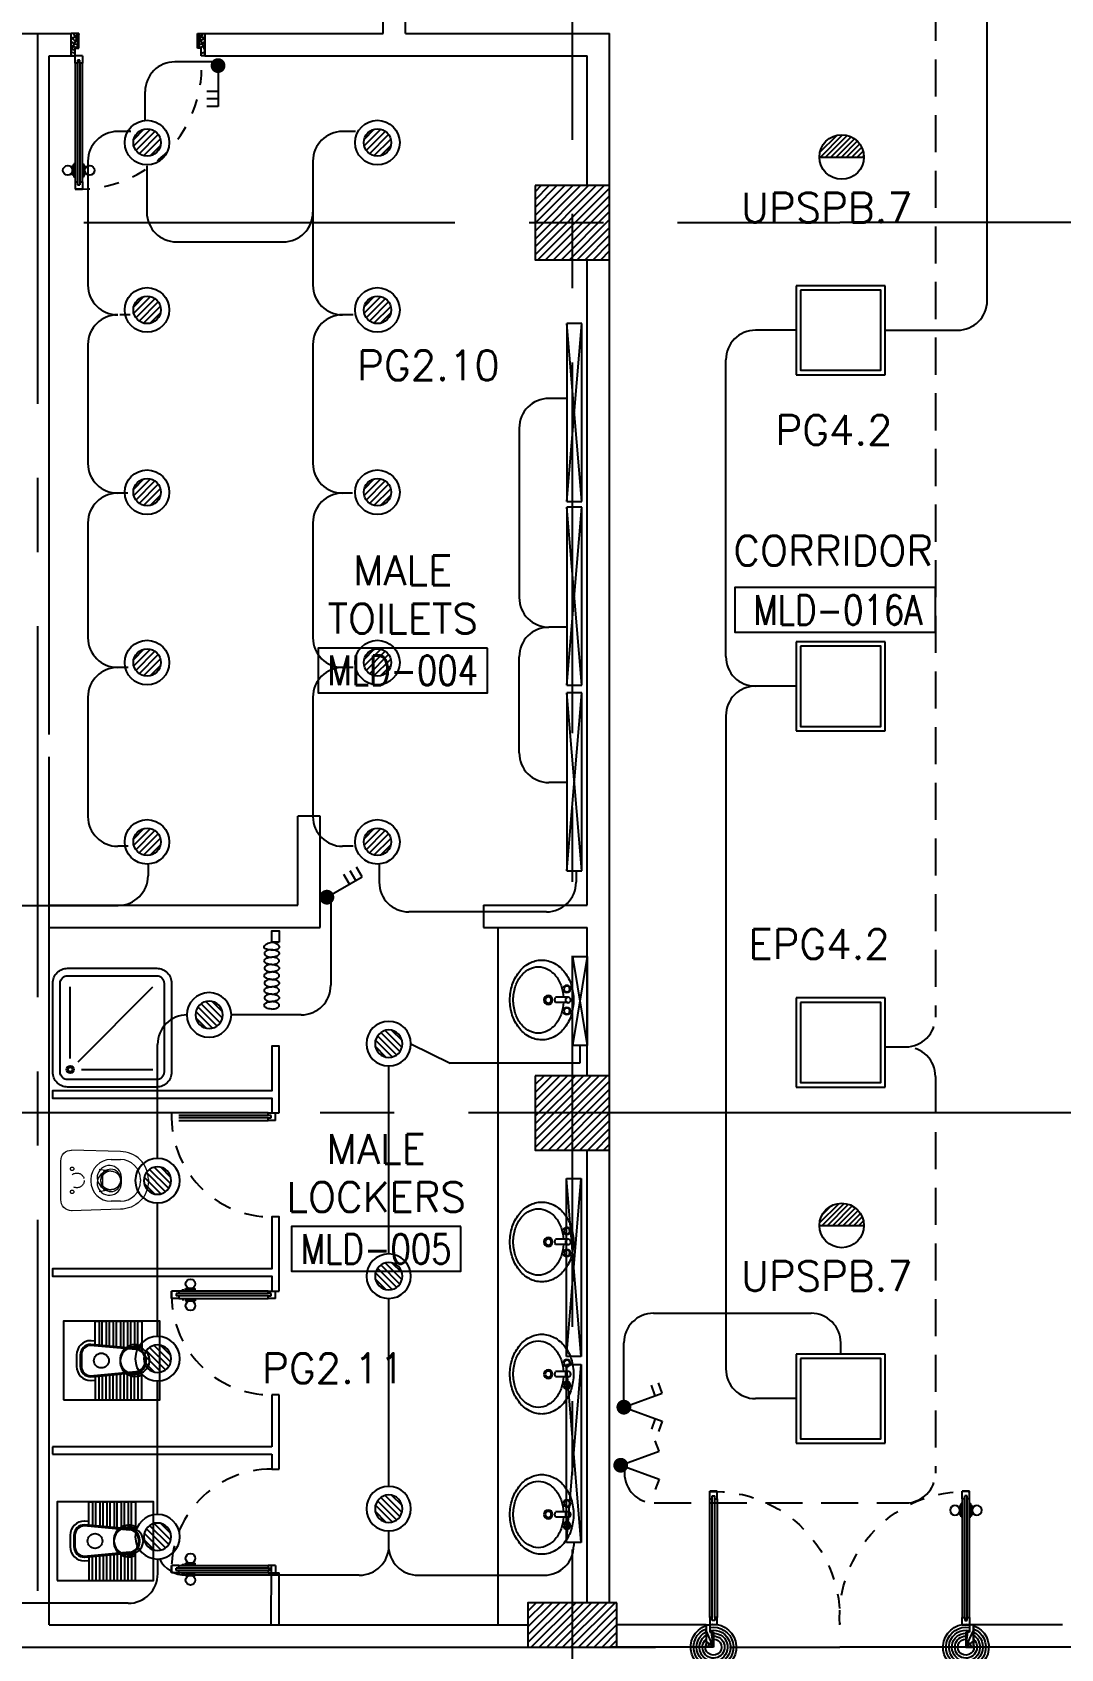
# Model space of a CAD drawing. Extents: x -10 to 91, y -4 to 87.
# Drawn here: x 66.35 to 73.27, y 42.1 to 52.99 of the extents above; entities that cross this region are included whole.
import ezdxf
from ezdxf.enums import TextEntityAlignment as Align

# ---------------------------------------------------------------- set-up
doc = ezdxf.new("R2010")
doc.units = 0
doc.header["$MEASUREMENT"] = 0
for name, pattern in [('CENTERX2', [4, 2.5, -0.5, 0.5, -0.5]), ('HIDDEN', [0.375, 0.25, -0.125]), ('HIDDEN2', [0.1875, 0.125, -0.0625])]:
    doc.linetypes.add(name, pattern=pattern)
doc.layers.get('0').update_dxf_attribs({"linetype": 'CONTINUOUS'})
for name, color, linetype in [('AXES', 11, 'CENTERX2'), ('COL', 11, 'CONTINUOUS'), ('CURT', 11, 'CONTINUOUS'), ('DIM', 11, 'CONTINUOUS'), ('DOOR', 11, 'CONTINUOUS'), ('E-CLINE', 2, 'CONTINUOUS'), ('E-HLINE', 2, 'HIDDEN'), ('E-LITE', 4, 'CONTINUOUS'), ('E-SWITCH', 4, 'CONTINUOUS'), ('E-TEXT', 4, 'CONTINUOUS'), ('E-TRXT', 4, 'CONTINUOUS'), ('EL-LITE', 4, 'CONTINUOUS'), ('FIX', 11, 'CONTINUOUS'), ('HAT', 11, 'CONTINUOUS'), ('PART', 11, 'CONTINUOUS'), ('RM-BOX', 11, 'CONTINUOUS'), ('RM-NAME', 11, 'CONTINUOUS'), ('RM-NO', 11, 'CONTINUOUS'), ('WALL', 11, 'CONTINUOUS')]:
    doc.layers.add(name, color=color, linetype=linetype)
doc.styles.add('ROMANS', font='ROMANS.shx', dxfattribs={"width": 0.6})

# ---------------------------------------------------------------- blocks, each defined once
blk = doc.blocks.new('A$C272A55A0')
at = {"layer": 'DOOR', "color": 0, "linetype": 'ByBlock'}
for p, q in [((0, 900), (0, 1050)), ((50, 1050), (0, 1050)), ((50, 950), (50, 1050)), ((1750, 950), (1750, 1050)), ((1750, 1050), (1800, 1050)), ((1800, 1050), (1800, 900)), ((0, 900), (25, 900)), ((25, 950), (50, 950)), ((25, 900), (25, 950)), ((75, 900), (25, 900)), ((25, 850), (25, 900)), ((75, 900), (75, 850)), ((1725, 900), (1775, 900)), ((1725, 900), (1725, 850)), ((1775, 950), (1750, 950)), ((1775, 900), (1775, 950)), ((1800, 900), (1775, 900)), ((1775, 850), (1775, 900)), ((42, 850), (25, 850)), ((58, 870), (42, 870)), ((42, 870), (42, 850)), ((58, 850), (58, 870)), ((75, 850), (58, 850)), ((1725, 850), (1742, 850)), ((1742, 870), (1758, 870)), ((1742, 850), (1742, 870)), ((1758, 870), (1758, 850)), ((1758, 850), (1775, 850)), ((1718, 160), (1709, 160)), ((1709, 95), (1709, 160)), ((1725, 173), (1718, 173)), ((1718, 173), (1718, 83)), ((1718, 95), (1718, 160)), ((1775, 173), (1782, 173)), ((1782, 173), (1782, 83)), ((1782, 160), (1791, 160)), ((1782, 95), (1782, 160)), ((1791, 95), (1791, 160)), ((25, 50), (42, 50)), ((25, 50), (25, 0)), ((25, 0), (75, 0)), ((75, 0), (25, 0)), ((42, 50), (42, 30)), ((42, 30), (58, 30)), ((58, 50), (75, 50)), ((58, 50), (58, 30)), ((75, 50), (75, 0)), ((1718, 95), (1709, 95)), ((1725, 83), (1718, 83)), ((1742, 50), (1725, 50)), ((1725, 50), (1725, 0)), ((1775, 0), (1725, 0)), ((1725, 0), (1775, 0)), ((1742, 50), (1742, 30)), ((1758, 30), (1742, 30)), ((1775, 50), (1758, 50)), ((1758, 50), (1758, 30)), ((1775, 83), (1782, 83)), ((1775, 50), (1775, 0)), ((1782, 95), (1791, 95))]:
    blk.add_line(p, q, dxfattribs=at)
at = {"layer": 'DOOR', "color": 9, "linetype": 'ByBlock'}
for p, q in [((50, 1050), (0, 1010)), ((50, 1050), (0, 937)), ((50, 1050), (37, 950)), ((1750, 1050), (1800, 1010)), ((1750, 1050), (1800, 937)), ((1750, 1050), (1763, 950))]:
    blk.add_line(p, q, dxfattribs=at)
at = {"layer": 'DOOR', "linetype": 'ByBlock'}
for p, q in [((25, 850), (25, 50)), ((42, 850), (42, 50)), ((58, 850), (58, 50)), ((75, 50), (75, 850)), ((1725, 50), (1725, 850)), ((1742, 850), (1742, 50)), ((1758, 850), (1758, 50)), ((1775, 850), (1775, 50))]:
    blk.add_line(p, q, dxfattribs=at)
at = {"layer": 'DOOR', "color": 0, "linetype": 'ByBlock'}
for centre in [(1676, 128), (1824, 128)]:
    blk.add_circle(centre, 32.4, dxfattribs=at)
at = {"layer": 'DOOR', "color": 9, "linetype": 'ByBlock'}
for centre, radius, start, end in [((50, 1050), 54.4, 203.2074, 270), ((50, 1050), 74.4, 227.7764, 270), ((50, 1050), 34.4, 180, 270), ((50, 1050), 14.4, 180, 270), ((1750, 1050), 14.4, 270, 0), ((1750, 1050), 34.4, 270, 0), ((1750, 1050), 54.4, 270, 336.7926), ((1750, 1050), 74.4, 270, 312.2236), ((50, 1050), 94.4, 238.0182, 270), ((50, 1050), 114, 244.0838, 257.3774), ((50, 1050), 134, 248.1598, 259.28), ((50, 1050), 154, 251.1053, 256.2858), ((1750, 1050), 94.4, 270, 301.9818), ((1750, 1050), 114, 282.6226, 295.9162), ((1750, 1050), 134, 280.72, 291.8402), ((1750, 1050), 154, 283.7142, 288.8947)]:
    blk.add_arc(centre, radius, start, end, dxfattribs=at)
at = {"layer": 'DOOR', "linetype": 'HIDDEN', "ltscale": 0.5}
for centre, start, end in [((50, 851), 268.3174, 3.2965), ((1750, 851), 176.7035, 271.6826)]:
    blk.add_arc(centre, 851, start, end, dxfattribs=at)
at = {"layer": 'WALL', "linetype": 'ByBlock'}
blk.add_line((1800, 900), (1800, 1050), dxfattribs=at)
blk = doc.blocks.new('COL50')
at = {"layer": 'COL'}
blk.add_lwpolyline([(-250, 250), (-250, -250), (250, -250), (250, 250)], close=True, dxfattribs=at)
blk = doc.blocks.new('*X57')
at = {"color": 0}
for p, q in [((193089, 47937), (193552, 48401)), ((193089, 47990), (193499, 48401)), ((193089, 48043), (193446, 48401)), ((193089, 48096), (193393, 48401)), ((193089, 48149), (193340, 48401)), ((193089, 48202), (193287, 48401)), ((193089, 48255), (193234, 48401)), ((193089, 48308), (193181, 48401)), ((193089, 48361), (193128, 48401)), ((193105, 47901), (193589, 48384)), ((193158, 47901), (193589, 48331)), ((193211, 47901), (193589, 48278)), ((193264, 47901), (193589, 48225)), ((193318, 47901), (193589, 48172)), ((193371, 47901), (193589, 48119)), ((193424, 47901), (193589, 48066)), ((193477, 47901), (193589, 48013)), ((193530, 47901), (193589, 47960)), ((193583, 47901), (193589, 47907))]:
    blk.add_line(p, q, dxfattribs=at)
blk = doc.blocks.new('RM1')
at = {"layer": 'RM-BOX'}
blk.add_lwpolyline([(570, -200), (-570, -200), (-570, -500), (570, -500)], close=True, dxfattribs=at)
at = {"layer": 'RM-NAME', "style": 'ROMANS'}
for tag, p in [('ROOMNAME1', (0, 324)), ('ROOMNAME2', (0, 0))]:
    blk.add_attdef(tag, text='', height=200, dxfattribs=at).set_placement(p, align=Align.MIDDLE)
at = {"layer": 'RM-NO', "style": 'ROMANS', "width": 0.8}
blk.add_attdef('ROOMNO', text='', height=200, dxfattribs=at).set_placement((0, -350), align=Align.MIDDLE)
blk = doc.blocks.new('CURT2')
at = {"layer": 'CURT'}
blk.add_lwpolyline([(0, 0, -0.116434), (-19, -31, -0.116434), (-50, -50, -0.56066), (-101, -7, 0.45929), (-150, 50, 0.414214), (-200, 0, -0.414214), (-250, -50, -0.414214), (-300, 0, 0.414214), (-350, 50, 0.414214), (-400, 0, -0.414214), (-450, -50, -0.414214), (-500, 0, 0.414214), (-550, 50, 0.414214), (-600, 0, -0.414214), (-650, -50, -0.414214), (-700, 0, 0.414214), (-750, 50, 0.414214), (-800, 0, -0.414214), (-850, -50, -0.414214), (-900, 0, 0.414214)], format="xyb", dxfattribs=at)
blk = doc.blocks.new('DOOR90')
at = {"layer": 'DOOR', "color": 7, "linetype": 'ByBlock'}
for p, q in [((-150, 0), (0, 0)), ((-150, 0), (-150, -25)), ((0, -50), (-114, 0)), ((0, -50), (-40, 0)), ((0, -50), (0, 0)), ((-1000, -25), (-1050, -25)), ((-1050, -75), (-1050, -25)), ((-1050, -25), (-1050, -75)), ((-1000, -75), (-1050, -75)), ((-1000, -42), (-1020, -42)), ((-1020, -42), (-1020, -58)), ((-1000, -58), (-1020, -58)), ((-1000, -25), (-1000, -42)), ((-1000, -58), (-1000, -75)), ((-878, -18), (-968, -18)), ((-968, -25), (-968, -18)), ((-968, -75), (-968, -82)), ((-878, -82), (-968, -82)), ((-955, -9), (-890, -9)), ((-955, -18), (-955, -9)), ((-955, -18), (-890, -18)), ((-955, -82), (-890, -82)), ((-955, -82), (-955, -91)), ((-955, -91), (-890, -91)), ((-890, -18), (-890, -9)), ((-890, -82), (-890, -91)), ((-878, -25), (-878, -18)), ((-878, -75), (-878, -82)), ((-200, -25), (-150, -25)), ((-200, -42), (-200, -25)), ((-180, -42), (-200, -42)), ((-200, -58), (-180, -58)), ((-200, -75), (-200, -58)), ((-150, -75), (-200, -75)), ((-180, -58), (-180, -42)), ((-150, -25), (-100, -25)), ((-150, -75), (-150, -25)), ((-100, -25), (-100, -50)), ((0, -50), (-100, -37)), ((-100, -50), (0, -50)), ((0, -850), (-114, -900)), ((-100, -875), (-100, -850)), ((0, -850), (-100, -863)), ((-100, -850), (0, -850)), ((0, -850), (-40, -900)), ((0, -850), (0, -900)), ((-150, -875), (-100, -875)), ((-150, -900), (-150, -875)), ((-150, -900), (0, -900)), ((0, -900), (-150, -900))]:
    blk.add_line(p, q, dxfattribs=at)
at = {"layer": 'DOOR', "linetype": 'ByBlock'}
for p, q in [((-200, -25), (-1000, -25)), ((-200, -42), (-1000, -42)), ((-200, -58), (-1000, -58)), ((-1000, -75), (-200, -75))]:
    blk.add_line(p, q, dxfattribs=at)
at = {"layer": 'DOOR', "color": 7, "linetype": 'ByBlock'}
for centre in [(-923, 24), (-923, -124)]:
    blk.add_circle(centre, 32.4, dxfattribs=at)
for centre, radius, start, end in [((0, -50), 154, 161.1053, 166.2858), ((0, -50), 94.4, 148.0182, 180), ((0, -50), 134, 158.1598, 169.28), ((0, -50), 114, 154.0838, 167.3774), ((0, -50), 74.4, 137.7764, 180), ((0, -50), 54.4, 113.2074, 180), ((0, -50), 34.4, 90, 180), ((0, -50), 14.4, 90, 180), ((0, -850), 94.4, 180, 211.9818), ((0, -850), 74.4, 180, 222.2236), ((0, -850), 54.4, 180, 246.7926), ((0, -850), 34.4, 180, 270), ((0, -850), 14.4, 180, 270), ((0, -850), 154, 193.7142, 198.8947), ((0, -850), 134, 190.72, 201.8402)]:
    blk.add_arc(centre, radius, start, end, dxfattribs=at)
at = {"layer": 'DOOR', "linetype": 'HIDDEN', "ltscale": 0.5}
blk.add_arc((-222, -50), 828, 178.2701, 275.003, dxfattribs=at)
blk = doc.blocks.new('*X71')
at = {"color": 0}
for p, q in [((80579, 41918), (81062, 42401)), ((80579, 41971), (81009, 42401)), ((80579, 42024), (80956, 42401)), ((80579, 42077), (80903, 42401)), ((80579, 42130), (80850, 42401)), ((80579, 42183), (80797, 42401)), ((80579, 42236), (80744, 42401)), ((80579, 42289), (80691, 42401)), ((80579, 42342), (80638, 42401)), ((80579, 42395), (80585, 42401)), ((80615, 41901), (81079, 42365)), ((80668, 41901), (81079, 42312)), ((80721, 41901), (81079, 42259)), ((80774, 41901), (81079, 42206)), ((80827, 41901), (81079, 42153)), ((80880, 41901), (81079, 42100)), ((80933, 41901), (81079, 42047)), ((80986, 41901), (81079, 41994)), ((81039, 41901), (81079, 41941))]:
    blk.add_line(p, q, dxfattribs=at)
blk = doc.blocks.new('WC')
at = {"layer": 'FIX', "lineweight": 20}
for p, q in [((475, 141), (538, 141)), ((339, 5), (339, -5)), ((395, 76), (490, 60)), ((534, 24), (540, 0)), ((540, 0), (534, -24)), ((674, 5), (674, -5)), ((490, -60), (395, -76)), ((213, -204), (210, -204)), ((538, -141), (475, -141))]:
    blk.add_line(p, q, dxfattribs=at)
at = {"layer": 'FIX', "linetype": 'Continuous', "lineweight": 20}
blk.add_line((420, -47), (420, 45), dxfattribs=at)
at = {"layer": 'FIX', "lineweight": 20}
for points in [[(210, -204, -0.414214), (137, -131), (137, 0), (137, 131, -0.414214), (210, 204)], [(727, -5), (727, 5, 0.414214), (538, 194), (210, 204)], [(727, 5), (727, -5, -0.414214), (538, -194), (210, -204)]]:
    blk.add_lwpolyline(points, format="xyb", dxfattribs=at)
at = {"layer": 'FIX', "linetype": 'HIDDEN2', "lineweight": 20, "ltscale": 0.3}
blk.add_circle((245, 0), 49.8, dxfattribs=at)
at = {"layer": 'FIX', "linetype": 'HIDDEN', "lineweight": 20, "ltscale": 0.05}
for centre in [(213, 78), (213, -77)]:
    blk.add_circle(centre, 11.6, dxfattribs=at)
at = {"layer": 'FIX', "lineweight": 20}
for centre, radius, start, end in [((475, 5), 136, 90, 180), ((538, 5), 136, 360, 90), ((464, -18), 82, 51.0758, 71.504), ((473, -7), 68.2, 27.1532, 51.0758), ((475, -5), 136, 180, 270), ((464, 18), 82, 288.496, 308.9242), ((473, 7), 68.2, 308.9242, 332.8468), ((538, -5), 136, 270, 0)]:
    blk.add_arc(centre, radius, start, end, dxfattribs=at)
at = {"layer": 'FIX', "linetype": 'Continuous', "lineweight": 20}
for centre, start, end in [((443, 46), 88.3879, 182.3338), ((442, -46), 177.6662, 271.6121)]:
    blk.add_arc(centre, 22.3, start, end, dxfattribs=at)
blk = doc.blocks.new('AWC')
at = {"layer": 'FIX'}
for p, q in [((-726, 265), (-726, 66)), ((-700, 265), (-726, 265)), ((-700, 79), (-700, 265)), ((-678, 265), (-678, 82)), ((-652, 265), (-678, 265)), ((-652, 84), (-652, 265)), ((-630, 265), (-630, 86)), ((-604, 265), (-630, 265)), ((-604, 89), (-604, 265)), ((-582, 265), (-582, 91)), ((-556, 265), (-582, 265)), ((-556, 93), (-556, 265)), ((-534, 265), (-534, 95)), ((-508, 265), (-534, 265)), ((-508, 98), (-508, 265)), ((-486, 265), (-486, 100)), ((-460, 265), (-486, 265)), ((-460, 102), (-460, 265)), ((-438, 265), (-438, 104)), ((-412, 265), (-438, 265)), ((-412, 106), (-412, 265)), ((-384, 134), (-412, 131)), ((-825, 0), (-825, 0)), ((-780, 7), (-780, -7)), ((-755, 7), (-755, -7)), ((-748, 7), (-748, -7)), ((-382, 109), (-687, 81)), ((-312, -39), (-312, 39)), ((-287, -39), (-287, 39)), ((-726, -265), (-726, -66)), ((-700, -79), (-700, -265)), ((-687, -81), (-382, -109)), ((-678, -265), (-678, -82)), ((-652, -84), (-652, -265)), ((-630, -265), (-630, -86)), ((-604, -89), (-604, -265)), ((-582, -265), (-582, -91)), ((-556, -93), (-556, -265)), ((-534, -265), (-534, -95)), ((-508, -98), (-508, -265)), ((-486, -265), (-486, -100)), ((-460, -102), (-460, -265)), ((-438, -265), (-438, -104)), ((-412, -106), (-412, -265)), ((-412, -131), (-384, -134)), ((-700, -265), (-726, -265)), ((-652, -265), (-678, -265)), ((-604, -265), (-630, -265)), ((-556, -265), (-582, -265)), ((-508, -265), (-534, -265)), ((-460, -265), (-486, -265)), ((-412, -265), (-438, -265))]:
    blk.add_line(p, q, dxfattribs=at)
at = {"layer": 'FIX', "color": 32}
for p, q in [((-381, 102), (-686, 74)), ((-319, -39), (-319, 39)), ((-686, -74), (-381, -102))]:
    blk.add_line(p, q, dxfattribs=at)
at = {"layer": 'FIX'}
blk.add_lwpolyline([(-198, 265), (-848, 265), (-848, -265), (-198, -265)], close=True, dxfattribs=at)
at = {"layer": 'FIX', "color": 32}
blk.add_circle((-454, 0), 50, dxfattribs=at)
at = {"layer": 'FIX'}
for centre, radius, start, end in [((-382, 39), 95, 0, 90.1311), ((-680, 7), 100, 117.0426, 180), ((-680, 7), 75, 95.2114, 180), ((-382, 39), 70, 0, 90.1311), ((-680, -7), 100, 180, 242.9574), ((-680, -7), 75, 180, 264.7886), ((-382, -39), 95, 270, 0), ((-382, -39), 70, 270, 0)]:
    blk.add_arc(centre, radius, start, end, dxfattribs=at)
at = {"layer": 'FIX', "color": 32}
for centre, radius, start, end in [((-680, 7), 68, 95.2114, 180), ((-382, 39), 63, 0, 90.1311), ((-680, -7), 68, 180, 264.7886), ((-382, -39), 63, 270, 0)]:
    blk.add_arc(centre, radius, start, end, dxfattribs=at)
blk = doc.blocks.new('OV')
for p, q in [((-0.02, -0.041), (-0.02, -0.135)), ((0.02, -0.041), (0.02, -0.135))]:
    blk.add_line(p, q)
blk.add_lwpolyline([(-0.3, -0.239, 0.126028), (-0.276, -0.332, 0.105961), (-0.207, -0.412, 0.086149), (-0.113, -0.46, 0.075973), (0, -0.478, 0.075973), (0.113, -0.46, 0.086149), (0.207, -0.412, 0.105961), (0.276, -0.332, 0.126028), (0.3, -0.239, 0.126028), (0.276, -0.145, 0.105961), (0.207, -0.065, 0.086149), (0.113, -0.017, 0.075973), (0, 0, 0.075973), (-0.113, -0.017, 0.086149), (-0.207, -0.065, 0.105961), (-0.276, -0.145, 0.126028)], format="xyb", close=True)
for points in [[(-0.25, -0.264, 0.126028), (-0.232, -0.333, 0.105961), (-0.177, -0.398, 0.086149), (-0.099, -0.438, 0.075973), (0, -0.453, 0.075973), (0.099, -0.438, 0.086149), (0.177, -0.398, 0.105961), (0.232, -0.333, 0.126028), (0.25, -0.264, 0.126028), (0.232, -0.195, 0.105961), (0.177, -0.13, 0.086149), (0.099, -0.09, 0.060606), (0.02, -0.076, 0.075973)], [(-0.02, -0.076, 0.060606), (-0.099, -0.09, 0.086149), (-0.177, -0.13, 0.105961), (-0.232, -0.195, 0.126028), (-0.25, -0.264, 0.126028)]]:
    blk.add_lwpolyline(points, format="xyb")
for centre, radius in [((-0.083, -0.05), 0.027), ((-0.083, -0.05), 0.022), ((0, -0.041), 0.0202), ((0.083, -0.05), 0.027), ((0.083, -0.05), 0.022), ((0, -0.19), 0.0332), ((0, -0.19), 0.0232)]:
    blk.add_circle(centre, radius)
blk.add_arc((0, -0.099), 0.0409, 240.429, 299.571)
blk = doc.blocks.new('3G1W')
for p, q in [((0, 0), (0.55, 0)), ((0.35, 0), (0.35, -0.15)), ((0.45, 0), (0.45, -0.15)), ((0.55, 0), (0.55, -0.15))]:
    blk.add_line(p, q)
at = {"const_width": 0.1}
blk.add_lwpolyline([(-0.05, 0, 1), (0.05, 0, 1)], format="xyb", close=True, dxfattribs=at)
blk = doc.blocks.new('*X182')
at = {"color": 0}
for p, q in [((21548.527, 18540.142), (21548.801, 18540.415)), ((21548.529, 18539.966), (21548.977, 18540.414)), ((21548.584, 18539.845), (21549.098, 18540.359)), ((21548.672, 18539.756), (21549.187, 18540.271)), ((21548.793, 18539.7), (21549.243, 18540.15)), ((21548.966, 18539.696), (21549.246, 18539.977))]:
    blk.add_line(p, q, dxfattribs=at)
blk = doc.blocks.new('SPOT')
at = {"layer": 'E-LITE'}
for radius in [0.6, 0.369]:
    blk.add_circle((0, 0), radius, dxfattribs=at)
at = {"layer": 'E-LITE', "color": 8}
blk.add_blockref('*X182', (-21548.886, -18540.056), dxfattribs=at)
blk = doc.blocks.new('MR14')
at = {"layer": 'E-LITE'}
for p, q in [((-600, 100), (-600, 0)), ((-600, 0), (600, 0)), ((600, 0), (600, 100))]:
    blk.add_line(p, q, dxfattribs=at)
at = {"layer": 'E-LITE', "color": 8}
for p, q in [((600, 100), (-600, 0)), ((600, 0), (-600, 100))]:
    blk.add_line(p, q, dxfattribs=at)
at = {"layer": 'E-LITE', "color": 3}
blk.add_line((600, 100), (-600, 100), dxfattribs=at)
blk = doc.blocks.new('L42')
at = {"layer": 'E-LITE'}
for p, q in [((0.3, 0.3), (-0.3, 0.3)), ((-0.3, 0.3), (-0.3, -0.3)), ((0.3, -0.3), (0.3, 0.3)), ((-0.3, -0.3), (0.3, -0.3))]:
    blk.add_line(p, q, dxfattribs=at)
at = {"layer": 'E-LITE', "color": 8}
blk.add_lwpolyline([(-0.27, 0.27), (-0.27, -0.27), (0.27, -0.27), (0.27, 0.27)], close=True, dxfattribs=at)
blk = doc.blocks.new('MR20')
at = {"layer": 'E-LITE'}
for p, q in [((-300, 100), (-300, 0)), ((-300, 100), (-300, 0)), ((-300, 0), (300, 0)), ((-300, 0), (300, 0)), ((-300, 0), (300, 0)), ((-300, 0), (-300, 0)), ((300, 0), (300, 100)), ((300, 0), (300, 100)), ((300, 0), (300, 0))]:
    blk.add_line(p, q, dxfattribs=at)
at = {"layer": 'E-LITE', "color": 3}
blk.add_line((300, 100), (-300, 100), dxfattribs=at)
at = {"layer": 'E-LITE', "color": 8}
for p, q in [((300, 0), (-300, 100)), ((300, 100), (-300, 0))]:
    blk.add_line(p, q, dxfattribs=at)
blk = doc.blocks.new('2G2W')
for p, q in [((0.423, 0.154), (0.372, 0.295)), ((0.517, 0.188), (0.466, 0.329)), ((0, 0), (0.517, 0.188)), ((0, 0), (0.517, -0.188)), ((0.423, -0.154), (0.372, -0.295)), ((0.517, -0.188), (0.466, -0.329))]:
    blk.add_line(p, q)
at = {"const_width": 0.1}
blk.add_lwpolyline([(-0.05, 0, 1), (0.05, 0, 1)], format="xyb", close=True, dxfattribs=at)
blk = doc.blocks.new('1G2W')
for p, q in [((0.517, 0.188), (0.466, 0.329)), ((0, 0), (0.517, 0.188)), ((0, 0), (0.517, -0.188)), ((0.517, -0.188), (0.466, -0.329))]:
    blk.add_line(p, q)
at = {"const_width": 0.1}
blk.add_lwpolyline([(-0.05, 0, 1), (0.05, 0, 1)], format="xyb", close=True, dxfattribs=at)
blk = doc.blocks.new('EL')
at = {"layer": 'EL-LITE'}
h = blk.add_hatch(dxfattribs=at)
h.set_pattern_fill('ANSI31', color=4, scale=0.2, style=0)
h.set_pattern_definition([(45, (587.071197, 567.777136), (-0.0176776695, 0.0176776695), [])])
h.paths.add_polyline_path([(0.15, 0, 1), (-0.15, 0)])
at = {"layer": 'EL-LITE', "color": 4}
blk.add_line((-0.15, 0), (0.15, 0), dxfattribs=at)
blk.add_circle((0, 0), 0.15, dxfattribs=at)

msp = doc.modelspace()

# ---------------------------------------------------------------- hatches: boundary and pattern name
at = {"layer": 'HAT'}
h = msp.add_hatch(dxfattribs=at)
h.set_pattern_fill('ANSI31', color=256, scale=0.3, style=0)
h.set_pattern_definition([(45, (-288.561315, 3.57442), (-0.0265165043, 0.0265165043), [])])
h.paths.add_polyline_path([(69.9839, 42.1054), (69.9839, 42.4054), (69.6839, 42.4054), (69.6839, 42.1054)])
h.paths.add_polyline_path([(70.2839, 42.1054), (70.2839, 42.4054), (69.9839, 42.4054), (69.9839, 42.1054)])

# ---------------------------------------------------------------- linework, layer by layer
at = {"layer": 'AXES'}
for p, q in [((69.9839, -3.736), (69.9839, 86.0986)), ((66.3839, 14.4854), (66.3839, 73.0554)), ((2.6925, 51.7054), (71.7839, 51.7054)), ((90.1058, 51.7054), (71.7839, 51.7054)), ((71.7839, 45.7054), (2.6925, 45.7054)), ((90.1058, 45.7054), (71.7839, 45.7054)), ((3.0425, 42.1054), (71.7839, 42.1054)), ((90.1058, 42.1054), (71.7839, 42.1054))]:
    msp.add_line(p, q, dxfattribs=at)
at = {"layer": 'COL'}
msp.add_lwpolyline([(70.2839, 42.4054), (69.6839, 42.4054), (69.6839, 42.1054), (70.2839, 42.1054)], close=True, dxfattribs=at)
at = {"layer": 'DIM'}
msp.add_line((67.9552, 42.6054), (68.0089, 42.6054), dxfattribs=at)
at = {"layer": 'DOOR', "linetype": 'ByBlock'}
for p, q in [((67.9339, 45.7054), (67.3339, 45.7054)), ((67.9339, 45.6884), (67.3339, 45.6884)), ((67.9339, 45.6724), (67.3339, 45.6724)), ((67.3339, 45.6554), (67.9339, 45.6554)), ((67.9339, 45.7054), (67.9839, 45.7054)), ((67.9339, 45.6884), (67.9339, 45.7054)), ((67.9539, 45.6884), (67.9339, 45.6884)), ((67.9339, 45.6724), (67.9539, 45.6724)), ((67.9339, 45.6554), (67.9339, 45.6724)), ((67.9839, 45.6554), (67.9339, 45.6554)), ((67.9539, 45.6724), (67.9539, 45.6884)), ((67.9839, 45.6554), (67.9839, 45.7054)), ((67.2839, 44.5054), (67.2839, 44.4554)), ((67.2839, 44.4554), (67.2839, 44.5054)), ((67.3339, 44.5054), (67.2839, 44.5054)), ((67.3339, 44.4554), (67.2839, 44.4554)), ((67.3139, 44.4884), (67.3139, 44.4724)), ((67.3339, 44.4884), (67.3139, 44.4884)), ((67.3339, 44.4724), (67.3139, 44.4724)), ((67.9339, 44.5054), (67.3339, 44.5054)), ((67.3339, 44.5054), (67.3339, 44.4884)), ((67.9339, 44.4884), (67.3339, 44.4884)), ((67.9339, 44.4724), (67.3339, 44.4724)), ((67.3339, 44.4724), (67.3339, 44.4554)), ((67.3339, 44.4554), (67.9339, 44.4554)), ((67.3563, 44.5126), (67.3663, 44.5126)), ((67.3563, 44.5054), (67.3563, 44.5126)), ((67.3563, 44.4554), (67.3563, 44.4482)), ((67.3563, 44.4482), (67.3663, 44.4482)), ((67.3663, 44.5054), (67.3663, 44.5126)), ((67.3663, 44.4554), (67.3663, 44.4482)), ((67.3789, 44.5126), (67.3789, 44.5216)), ((67.3789, 44.5216), (67.4437, 44.5216)), ((67.3789, 44.5126), (67.4437, 44.5126)), ((67.3789, 44.4482), (67.3789, 44.4392)), ((67.3789, 44.4482), (67.4437, 44.4482)), ((67.4437, 44.5126), (67.4437, 44.5216)), ((67.4437, 44.4482), (67.4437, 44.4392)), ((67.9339, 44.5054), (67.9839, 44.5054)), ((67.9339, 44.4884), (67.9339, 44.5054)), ((67.9539, 44.4884), (67.9339, 44.4884)), ((67.9339, 44.4724), (67.9539, 44.4724)), ((67.9339, 44.4554), (67.9339, 44.4724)), ((67.9839, 44.4554), (67.9339, 44.4554)), ((67.9539, 44.4724), (67.9539, 44.4884)), ((67.9839, 44.4554), (67.9839, 44.5054)), ((67.3789, 44.4392), (67.4437, 44.4392)), ((67.2839, 42.6054), (67.2839, 42.6554)), ((67.2839, 42.6554), (67.2839, 42.6054)), ((67.3339, 42.6554), (67.2839, 42.6554)), ((67.3339, 42.6054), (67.2839, 42.6054)), ((67.3139, 42.6224), (67.3139, 42.6384)), ((67.3339, 42.6384), (67.3139, 42.6384)), ((67.3339, 42.6224), (67.3139, 42.6224)), ((67.3339, 42.6554), (67.9339, 42.6554)), ((67.3339, 42.6384), (67.3339, 42.6554)), ((67.9339, 42.6384), (67.3339, 42.6384)), ((67.3339, 42.6054), (67.3339, 42.6224)), ((67.9339, 42.6224), (67.3339, 42.6224)), ((67.9339, 42.6054), (67.3339, 42.6054)), ((67.3563, 42.6626), (67.3663, 42.6626)), ((67.3563, 42.6554), (67.3563, 42.6626)), ((67.3563, 42.6054), (67.3563, 42.5982)), ((67.3563, 42.5982), (67.3663, 42.5982)), ((67.3663, 42.6554), (67.3663, 42.6626)), ((67.3663, 42.6054), (67.3663, 42.5982)), ((67.3789, 42.6626), (67.3789, 42.6716)), ((67.3789, 42.6716), (67.4437, 42.6716)), ((67.3789, 42.6626), (67.4437, 42.6626)), ((67.3789, 42.5982), (67.3789, 42.5892)), ((67.3789, 42.5982), (67.4437, 42.5982)), ((67.4437, 42.6626), (67.4437, 42.6716)), ((67.4437, 42.5982), (67.4437, 42.5892)), ((67.3789, 42.5892), (67.4437, 42.5892))]:
    msp.add_line(p, q, dxfattribs=at)
at = {"layer": 'DOOR', "color": 97, "linetype": 'ByBlock'}
for p, q in [((67.9839, 42.6554), (67.9339, 42.6554)), ((67.9339, 42.6554), (67.9339, 42.6384)), ((67.9339, 42.6384), (67.9539, 42.6384)), ((67.9539, 42.6224), (67.9339, 42.6224)), ((67.9339, 42.6224), (67.9339, 42.6054)), ((67.9339, 42.6054), (67.9839, 42.6054)), ((67.9539, 42.6384), (67.9539, 42.6224)), ((67.9839, 42.6554), (67.9839, 42.6054))]:
    msp.add_line(p, q, dxfattribs=at)
at = {"layer": 'DOOR', "linetype": 'ByBlock'}
for centre in [(67.4113, 44.5539), (67.4113, 44.4069), (67.4113, 42.7039), (67.4113, 42.5569)]:
    msp.add_circle(centre, 0.0324, dxfattribs=at)
at = {"layer": 'DOOR', "linetype": 'HIDDEN', "ltscale": 0.5}
for centre, start, end in [((67.9585, 45.6804), 177.87745, 270.03923), ((67.9585, 44.4804), 177.87745, 270.03923), ((67.9585, 42.6304), 89.96077, 182.12255)]:
    msp.add_arc(centre, 0.675, start, end, dxfattribs=at)
at = {"layer": 'E-CLINE', "color": 4}
for p, q in [((72.7769, 51.1804), (72.7769, 53.9054)), ((67.0086, 52.32), (66.9212, 52.32)), ((68.5235, 52.32), (68.4361, 52.32)), ((66.7212, 52.12), (66.7212, 51.2841)), ((67.1174, 52.0879), (67.1174, 51.7759)), ((68.2361, 52.12), (68.2361, 51.2841)), ((67.3174, 51.5759), (68.0361, 51.5759)), ((67.0063, 51.0841), (66.9354, 51.0841)), ((68.507, 51.0841), (68.4361, 51.0841)), ((71.4909, 50.9804), (71.2171, 50.9804)), ((71.4909, 50.9804), (71.2171, 50.9804)), ((72.0909, 50.9804), (72.5769, 50.9804)), ((66.7212, 50.8841), (66.7212, 50.0825)), ((68.2361, 50.8841), (68.2361, 50.0825)), ((71.0171, 48.7819), (71.0171, 50.7804)), ((71.0171, 48.7819), (71.0171, 50.7804)), ((69.9537, 50.5209), (69.8253, 50.5209)), ((69.9537, 50.5209), (69.8253, 50.5209)), ((69.6253, 50.3209), (69.6253, 49.1791)), ((66.9885, 49.8825), (66.9212, 49.8825)), ((68.5035, 49.8825), (68.4361, 49.8825)), ((66.7212, 49.6825), (66.7212, 48.9078)), ((68.2361, 49.6825), (68.2361, 48.9078)), ((69.9537, 48.9791), (69.8253, 48.9791)), ((69.9537, 48.9791), (69.8253, 48.9791)), ((66.9921, 48.7078), (66.9212, 48.7078)), ((68.507, 48.7078), (68.4361, 48.7078)), ((69.6253, 48.1324), (69.6253, 48.7791)), ((71.4909, 48.5819), (71.2171, 48.5819)), ((71.4909, 48.5819), (71.2171, 48.5819)), ((66.7212, 48.5078), (66.7212, 47.7024)), ((68.2361, 48.5078), (68.2361, 47.7024)), ((71.0171, 48.3819), (71.0171, 43.9804)), ((71.0171, 48.3819), (71.0171, 43.9804)), ((69.9537, 47.9324), (69.8253, 47.9324)), ((69.9537, 47.9324), (69.8253, 47.9324)), ((66.9915, 47.5024), (66.9212, 47.5024)), ((68.5064, 47.5024), (68.4361, 47.5024)), ((67.1254, 47.3827), (67.1254, 47.3043)), ((68.6823, 47.383), (68.6823, 47.2607)), ((70.0083, 47.3362), (70.0083, 47.2607)), ((70.0083, 47.3362), (70.0083, 47.2607)), ((65.742, 47.1043), (66.9254, 47.1043)), ((68.3565, 47.1364), (68.3565, 46.5663)), ((69.8083, 47.0607), (68.8823, 47.0607)), ((68.1565, 46.3663), (67.6868, 46.3663)), ((67.1894, 45.3997), (67.1894, 46.1663)), ((68.8964, 46.1724), (69.1605, 46.0404)), ((70.0339, 46.1599), (70.0339, 46.0404)), ((68.7464, 44.7556), (68.7464, 46.0224)), ((70.0339, 46.0404), (69.1605, 46.0404)), ((67.1894, 44.1997), (67.1894, 45.0997)), ((68.7464, 43.1888), (68.7464, 44.4556)), ((70.5303, 44.3559), (71.5909, 44.3559)), ((70.3303, 43.7479), (70.3303, 44.1559)), ((71.7909, 44.0804), (71.7909, 44.1559)), ((67.1894, 42.9997), (67.1894, 43.8997)), ((71.4909, 43.7804), (71.2171, 43.7804)), ((71.4909, 43.7804), (71.2171, 43.7804)), ((68.7484, 42.7901), (68.7484, 42.8888)), ((69.9929, 42.8099), (69.9929, 42.7901)), ((67.1914, 42.601), (67.1914, 42.6997)), ((68.5484, 42.5901), (67.3815, 42.5901)), ((68.9445, 42.5901), (69.7929, 42.5901)), ((66.9914, 42.401), (65.7793, 42.401))]:
    msp.add_line(p, q, dxfattribs=at)
for centre, start, end in [((66.9212, 52.12), 90, 180), ((68.4361, 52.12), 90, 180), ((67.3174, 51.7759), 180, 270), ((68.0361, 51.7759), 270, 0), ((66.9354, 51.2841), 270, 270), ((68.4361, 51.2841), 270, 270), ((66.9212, 51.2841), 180, 270), ((68.4361, 51.2841), 180, 270), ((68.4361, 51.2841), 180, 270), ((72.5769, 51.1804), 270, 0), ((66.9212, 50.8841), 90, 180), ((68.4361, 50.8841), 90, 180), ((71.2171, 50.7804), 90, 180), ((71.2171, 50.7804), 90, 180), ((69.8253, 50.3209), 90, 180), ((66.9212, 50.0825), 180, 270), ((68.4361, 50.0825), 180, 270), ((66.9212, 49.6825), 90, 180), ((68.4361, 49.6825), 90, 180), ((69.8253, 49.1791), 180, 270), ((66.9212, 48.9078), 180, 270), ((68.4361, 48.9078), 180, 270), ((69.8253, 48.7791), 90, 90), ((69.8253, 48.7791), 90, 180), ((66.9212, 48.5078), 90, 180), ((68.4361, 48.5078), 90, 180), ((71.2171, 48.7819), 180, 270), ((71.2171, 48.7819), 180, 270), ((71.2171, 48.3819), 90, 180), ((71.2171, 48.3819), 90, 180), ((69.8253, 48.1324), 180, 270), ((66.9212, 47.7024), 180, 270), ((68.4361, 47.7024), 180, 270), ((66.9254, 47.3043), 270, 0), ((68.8823, 47.2607), 180, 270), ((69.8083, 47.2607), 270, 0), ((69.8083, 47.2607), 270, 0), ((68.1565, 46.5663), 270, 0), ((67.3894, 46.1663), 90, 180), ((70.5303, 44.1559), 90, 180), ((71.5909, 44.1559), 360, 90), ((71.2171, 43.9804), 180, 270), ((71.2171, 43.9804), 180, 270), ((67.3815, 42.7901), 206.70127, 270), ((68.5484, 42.7901), 270, 0), ((68.9445, 42.7901), 180, 270), ((69.7929, 42.7901), 270, 0), ((66.9914, 42.601), 270, 0)]:
    msp.add_arc(centre, 0.2, start, end, dxfattribs=at)
at = {"layer": 'E-HLINE', "color": 4}
for p, q in [((72.4285, 53.1804), (72.4285, 46.3511)), ((72.4285, 53.1804), (72.4285, 46.3511)), ((72.0909, 46.1511), (72.2285, 46.1511)), ((72.0909, 46.1511), (72.2285, 46.1511)), ((72.4285, 45.9511), (72.4285, 43.2773)), ((70.3341, 43.3315), (70.3341, 43.2773)), ((70.5341, 43.0773), (72.2285, 43.0773))]:
    msp.add_line(p, q, dxfattribs=at)
for centre, start, end in [((72.2285, 46.3511), 270, 0), ((72.2285, 46.3511), 270, 0), ((72.2285, 45.9511), 0, 90), ((70.5341, 43.2773), 180, 270), ((72.2285, 43.2773), 270, 0)]:
    msp.add_arc(centre, 0.2, start, end, dxfattribs=at)
at = {"layer": 'E-SWITCH', "color": 4}
for p, q in [((67.597, 52.7887), (67.3062, 52.7887)), ((67.1062, 52.3944), (67.1062, 52.5887))]:
    msp.add_line(p, q, dxfattribs=at)
msp.add_arc((67.3062, 52.5887), 0.2, 90, 180, dxfattribs=at)
at = {"layer": 'FIX'}
for p, q in [((69.4839, 42.2554), (69.4839, 46.9559)), ((66.6016, 46.0731), (66.6016, 46.5554)), ((66.6546, 46.0511), (67.1589, 46.5554)), ((66.6766, 45.9981), (67.1589, 45.9981))]:
    msp.add_line(p, q, dxfattribs=at)
for points in [[(66.5839, 46.6804), (67.1839, 46.6804, -0.4142136), (67.2839, 46.5804), (67.2839, 45.9804, -0.4142136), (67.1839, 45.8804), (66.5839, 45.8804, -0.4142136), (66.4839, 45.9804), (66.4839, 46.5804, -0.4142136)], [(66.5839, 46.6304), (67.1839, 46.6304, -0.4142136), (67.2339, 46.5804), (67.2339, 45.9804, -0.4142136), (67.1839, 45.9304), (66.5839, 45.9304, -0.4142136), (66.5339, 45.9804), (66.5339, 46.5804, -0.4142136)]]:
    msp.add_lwpolyline(points, format="xyb", close=True, dxfattribs=at)
for radius in [0.025, 0.015]:
    msp.add_circle((66.6016, 45.9981), radius, dxfattribs=at)
at = {"layer": 'PART'}
for p, q in [((67.9589, 46.8559), (68.0089, 46.8559)), ((68.0089, 43.8054), (67.9585, 43.8054)), ((67.9585, 43.8054), (67.9585, 43.4554)), ((68.0089, 43.3054), (68.0089, 43.8054)), ((67.9585, 43.4554), (66.4819, 43.4554)), ((66.4819, 43.4554), (66.4819, 43.4054)), ((66.4819, 43.4054), (67.9589, 43.4054)), ((67.9589, 43.4054), (67.9585, 43.3054)), ((67.9585, 43.3054), (68.0089, 43.3054)), ((67.9555, 42.6554), (67.9536, 42.2554)), ((68.0089, 42.2554), (68.0089, 42.6054))]:
    msp.add_line(p, q, dxfattribs=at)
msp.add_lwpolyline([(68.0089, 46.8559), (67.9589, 46.8559), (67.9589, 46.9329), (68.0089, 46.9329), (68.0089, 46.8559)], dxfattribs=at)
for points in [[(68.0089, 45.7054), (68.0089, 46.1559), (67.9589, 46.1559), (67.9589, 45.8554), (66.4819, 45.8554), (66.4819, 45.8054), (67.9589, 45.8054), (67.9589, 45.7054)], [(68.0089, 44.5054), (68.0089, 45.0054), (67.9589, 45.0054), (67.9589, 44.6554), (66.4819, 44.6554), (66.4819, 44.6054), (67.9589, 44.6054), (67.9589, 44.5054)]]:
    msp.add_lwpolyline(points, close=True, dxfattribs=at)
at = {"layer": 'RM-BOX'}
msp.add_lwpolyline([(72.4279, 49.2461), (71.0781, 49.2461), (71.0781, 48.9461), (72.4279, 48.9461)], close=True, dxfattribs=at)
at = {"layer": 'WALL'}
for p, q in [((68.7089, 52.9804), (68.7089, 53.2054)), ((68.8589, 52.9804), (68.8589, 53.2054)), ((66.1589, 52.9804), (66.6089, 52.9804)), ((66.6089, 52.8304), (66.6089, 52.9804)), ((67.5089, 52.9804), (68.7089, 52.9804)), ((67.5089, 52.8304), (67.5089, 52.9804)), ((68.8589, 52.9804), (70.2339, 52.9804)), ((69.3839, 52.9804), (70.2339, 52.9804)), ((70.2339, 51.9554), (70.2339, 52.9804)), ((70.2339, 51.9554), (70.2339, 52.9804)), ((70.2339, 51.9554), (70.2339, 52.9804)), ((70.2339, 51.9554), (70.2339, 52.9804)), ((66.4589, 48.2559), (66.4589, 52.8304)), ((66.4589, 52.8304), (66.6089, 52.8304)), ((67.5089, 52.8304), (70.0839, 52.8304)), ((69.3839, 52.8304), (70.0839, 52.8304)), ((70.0839, 51.9554), (70.0839, 52.8304)), ((70.0839, 51.9554), (70.0839, 52.8304)), ((70.0839, 51.9554), (70.0839, 52.8304)), ((70.0839, 51.9554), (70.0839, 52.8304)), ((70.0839, 47.1059), (70.0839, 51.4554)), ((70.2339, 45.9554), (70.2339, 51.4554)), ((70.2339, 45.9554), (70.2339, 51.4554)), ((70.2339, 45.9554), (70.2339, 51.4554)), ((66.4589, 42.2554), (66.4589, 48.1059)), ((68.134, 47.1059), (68.1341, 47.7059)), ((68.2841, 47.7059), (68.1341, 47.7059)), ((68.2839, 46.9559), (68.2841, 47.7058)), ((66.4589, 47.1059), (68.134, 47.1059)), ((69.3839, 47.1059), (70.0839, 47.1059)), ((69.3839, 47.1059), (70.0839, 47.1059)), ((69.3839, 47.1059), (69.3839, 46.9559)), ((69.3839, 47.1059), (70.0839, 47.1059)), ((69.3839, 47.1059), (70.0839, 47.1059)), ((69.3839, 47.1059), (69.3839, 46.9559)), ((66.4589, 46.9559), (68.2839, 46.9559)), ((69.3839, 46.9559), (70.0839, 46.9559)), ((69.3839, 46.9559), (70.0839, 46.9559)), ((69.3839, 46.9559), (70.0839, 46.9559)), ((69.3839, 46.9559), (70.0839, 46.9559)), ((70.0839, 45.9554), (70.0839, 46.9559)), ((70.0839, 45.9554), (70.0839, 46.83)), ((70.0839, 45.9554), (70.0839, 46.83)), ((70.0839, 45.9554), (70.0839, 46.83)), ((70.0839, 42.4054), (70.0839, 45.4554)), ((70.0839, 42.4054), (70.0839, 45.4554)), ((70.0839, 42.4054), (70.0839, 45.4554)), ((70.0839, 42.4054), (70.0839, 45.4554)), ((70.2339, 42.4054), (70.2339, 45.4554)), ((70.2339, 42.4054), (70.2339, 45.4554)), ((70.2339, 42.4054), (70.2339, 45.4554)), ((70.2339, 42.4054), (70.2339, 45.4554)), ((66.4589, 42.2554), (69.6839, 42.2554)), ((70.8839, 42.2554), (70.2839, 42.2554)), ((70.8839, 42.2554), (70.8839, 42.1054)), ((70.8839, 42.2554), (70.8839, 42.1054)), ((70.8839, 42.2554), (70.8839, 42.1054)), ((70.8839, 42.2554), (70.8839, 42.1054)), ((73.2839, 42.2554), (72.6839, 42.2554)), ((72.6839, 42.2554), (72.6839, 42.1054)), ((72.6839, 42.2554), (72.6839, 42.1054)), ((63.0339, 42.1054), (69.7339, 42.1054)), ((69.3839, 42.1054), (69.7339, 42.1054)), ((70.8839, 42.1054), (70.2339, 42.1054)), ((70.8839, 42.1054), (70.2339, 42.1054)), ((70.8839, 42.1054), (70.2339, 42.1054)), ((70.8839, 42.1054), (70.2339, 42.1054)), ((73.3339, 42.1054), (72.6839, 42.1054)), ((73.3339, 42.1054), (72.6839, 42.1054))]:
    msp.add_line(p, q, dxfattribs=at)

# ---------------------------------------------------------------- block references
at = {"layer": 'COL', "xscale": 0.001000000047497451, "yscale": 0.0009999999892897904, "zscale": 0.001}
for p in [(69.9839, 51.7054), (69.9839, 45.7054)]:
    msp.add_blockref('COL50', p, dxfattribs=at)
at = {"layer": 'DOOR', "color": 0, "yscale": 0.0009999999892897904, "zscale": 0.001}
for name, p, xscale, rotation in [('DOOR90', (66.6089, 52.9804), 0.0009999999892897904, 90), ('A$C272A55A0', (70.8839, 43.1558), -0.001000000047497451, 180)]:
    msp.add_blockref(name, p, dxfattribs=dict(at, xscale=xscale, rotation=rotation))
at = {"layer": 'E-LITE', "color": 4, "yscale": 0.25, "zscale": 0.25}
for p, xscale in [((67.1189, 52.2449), 0.25), ((68.6706, 52.2449), 0.25), ((67.1189, 51.1172), 0.25), ((68.6706, 51.1172), 0.25), ((67.1189, 49.8887), 0.25), ((68.6706, 49.8887), 0.25), ((67.1189, 48.7408), 0.25), ((68.6706, 48.7408), 0.25), ((67.1189, 47.5325), 0.25), ((68.6706, 47.5325), 0.25), ((67.5368, 46.3663), -0.25), ((68.7464, 46.1724), -0.25), ((67.1894, 45.2497), -0.25), ((68.7464, 44.6056), -0.25), ((67.1894, 44.0497), -0.25), ((68.7464, 43.0388), -0.25), ((67.1894, 42.8497), -0.25)]:
    msp.add_blockref('SPOT', p, dxfattribs=dict(at, xscale=xscale))
at = {"layer": 'E-LITE'}
for p in [(71.7972, 52.1473), (71.7972, 44.9473)]:
    msp.add_blockref('EL', p, dxfattribs=at)
at = {"layer": 'E-LITE', "color": 4}
for p in [(71.7909, 50.9804), (71.7909, 50.9804), (71.7909, 48.5804), (71.7909, 48.5804), (71.7909, 46.1804), (71.7909, 46.1804), (71.7909, 43.7804), (71.7909, 43.7804)]:
    msp.add_blockref('L42', p, dxfattribs=at)
at = {"layer": 'E-LITE', "color": 4, "yscale": 0.0009999999892897904, "zscale": 0.001}
for name, p, xscale, rotation in [('MR14', (69.9469, 50.4262), 0.0009999999892897904, 270), ('MR14', (69.9469, 50.4262), 0.0009999999892897904, 270), ('MR14', (69.9469, 49.1877), 0.0009999999892897904, 270), ('MR14', (69.9469, 49.1877), 0.0009999999892897904, 270), ('MR14', (69.9469, 47.9362), 0.0009999999892897904, 270), ('MR14', (69.9469, 47.9362), 0.0009999999892897904, 270), ('MR20', (69.9839, 46.4599), -0.0009999999892897904, 270), ('MR14', (70.0429, 44.6637), -0.0009999999892897904, 90), ('MR14', (70.0429, 43.4099), -0.0009999999892897904, 90)]:
    msp.add_blockref(name, p, dxfattribs=dict(at, xscale=xscale, rotation=rotation))
at = {"layer": 'E-SWITCH', "color": 4, "yscale": 0.5, "zscale": 0.5}
for p, xscale, rotation in [((67.597, 52.7637), 0.5, 270), ((68.33, 47.1595), -0.5, 210.1515725160505)]:
    msp.add_blockref('3G1W', p, dxfattribs=dict(at, xscale=xscale, rotation=rotation))
at = {"layer": 'E-SWITCH', "color": 4, "xscale": 0.5, "yscale": 0.5, "zscale": 0.5}
for name, p in [('2G2W', (70.3303, 43.7229)), ('1G2W', (70.3091, 43.3315))]:
    msp.add_blockref(name, p, dxfattribs=at)
at = {"layer": 'FIX', "xscale": -0.8960000000000001, "yscale": 0.8960000000000001, "zscale": 0.8960000000000001, "rotation": 270}
for p in [(69.9911, 46.4669), (69.9911, 44.8362), (69.9911, 43.9455), (69.9911, 43)]:
    msp.add_blockref('OV', p, dxfattribs=at)
at = {"layer": 'HAT', "xscale": 0.001000000047497451, "yscale": 0.0009999999892897904, "zscale": 0.001}
for name, p in [('*X57', (-123.3546, 3.5544)), ('*X71', (-10.8453, 3.5544))]:
    msp.add_blockref(name, p, dxfattribs=at)
for p, values in [((68.8409, 49.0375), {'ROOMNO': 'MLD-004', 'ROOMNAME2': 'TOILETS', 'ROOMNAME1': 'MALE'}), ((68.6619, 45.1395), {'ROOMNO': 'MLD-005', 'ROOMNAME2': 'LOCKERS', 'ROOMNAME1': 'MALE'})]:
    msp.add_blockref('RM1', p, dxfattribs=at).add_auto_attribs(values)
at = {"layer": 'WALL', "yscale": 0.0009999999892897904}
for name, p, xscale, zscale, rotation in [('CURT2', (67.9587, 46.8559), -0.0004999999946448952, 0.0005, 270), ('CURT2', (67.9589, 46.8559), 0.0004999999946448952, 0.0005, 90), ('AWC', (66.3575, 44.0369), 0.001000000047497451, 0.001, 180), ('AWC', (66.3145, 42.8209), 0.001000000047497451, 0.001, 180)]:
    msp.add_blockref(name, p, dxfattribs=dict(at, xscale=xscale, zscale=zscale, rotation=rotation))
at = {"layer": 'WALL', "xscale": 0.001000000047497451, "yscale": 0.0009999999892897904, "zscale": 0.001}
msp.add_blockref('WC', (66.4012, 45.2511), dxfattribs=at)

# ---------------------------------------------------------------- texts
at = {"layer": 'E-TEXT', "color": 4, "style": 'ROMANS'}
for s, p in [('PG4.2', (71.3513, 50.2084)), ('PG4.2', (71.3513, 50.2084)), (' EPG4.2', (71.0324, 46.7432))]:
    msp.add_text(s, height=0.2, dxfattribs=at).set_placement(p)
at = {"layer": 'E-TRXT', "color": 4, "style": 'ROMANS'}
for s, p in [('UPSPB.7', (71.1188, 51.7073)), ('PG2.10', (68.5345, 50.6434)), ('PG4.2', (71.3513, 50.2084)), ('UPSPB.7', (71.1188, 44.5073)), ('PG2.11', (67.8946, 43.885))]:
    msp.add_text(s, height=0.2, dxfattribs=at).set_placement(p)
at = {"layer": 'RM-NAME', "style": 'ROMANS'}
msp.add_text('CORRIDOR', height=0.2, dxfattribs=at).set_placement((71.7402, 49.4954), align=Align.MIDDLE)
at = {"layer": 'RM-NO', "style": 'ROMANS', "width": 0.8}
msp.add_attdef('MLD-016A', text='H0-A00', height=0.2, dxfattribs=at).set_placement((71.772, 49.0957), align=Align.MIDDLE)

doc.saveas('drawing.dxf')
